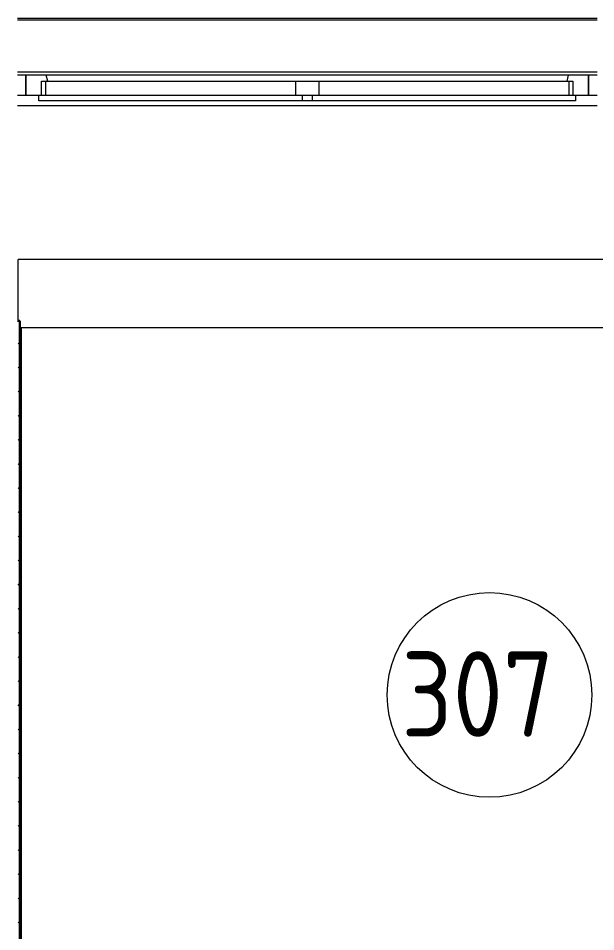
# Model space of a CAD drawing. Header units: millimetres. Extents: x -1073752 to 1436911, y -1379358 to 94781.
# Drawn here: x -871606 to -869912, y -1118158 to -1115481 of the extents above; entities that cross this region are included whole.
import ezdxf

# ---------------------------------------------------------------- set-up
doc = ezdxf.new("R2010")
doc.units = ezdxf.units.MM
doc.linetypes.add('ADSK_Линия сетки', pattern=[25, 20, -2.5, 0, -2.5])
for name, color, linetype, lineweight in [('_ Окна', 7, 'Continuous', 9), ('Марки помещений', 7, 'Continuous', 20), ('Ограждение', 252, 'Continuous', 9), ('Окна', 7, 'Continuous', 9), ('Оси', 252, 'Continuous', 9), ('Стены внутренние', 7, 'Continuous', 18), ('Стены наружные', 7, 'Continuous', 18)]:
    doc.layers.add(name, color=color, linetype=linetype, lineweight=lineweight)
doc.styles.add('GOST Common_2', font='', dxfattribs={"width": 0.9, "height": 250})
doc.styles.get('GOST Common_2').set_extended_font_data('GOST type B')

# ---------------------------------------------------------------- blocks, each defined once
blk = doc.blocks.new('3 этаж')
at = {"layer": '_ Окна', "color": 251, "true_color": 0x636466}
for p, q in [((295010.8, -2423.4), (294985.8, -2423.4)), ((295010.8, -2481.4), (295010.8, -2423.4)), ((296685.8, -2423.4), (296660.8, -2423.4)), ((296660.8, -2423.4), (296660.8, -2481.4)), ((294985.8, -2481.4), (295010.8, -2481.4)), ((296660.8, -2481.4), (296685.8, -2481.4))]:
    blk.add_line(p, q, dxfattribs=at)
at = {"layer": '_ Окна', "color": 251, "lineweight": 18, "true_color": 0x636466}
for p, q in [((295070.2, -2423.4), (295010.8, -2423.4)), ((295010.8, -2423.4), (295010.8, -2481.4)), ((295074.8, -2440.4), (295070.2, -2423.4)), ((296601.3, -2423.4), (296596.8, -2440.4)), ((296660.8, -2423.4), (296601.3, -2423.4)), ((296660.8, -2481.4), (296660.8, -2423.4)), ((295056.8, -2481.4), (295056.8, -2440.4)), ((295056.8, -2440.4), (295068.8, -2440.4)), ((296602.8, -2440.4), (296614.8, -2440.4)), ((296614.8, -2440.4), (296614.8, -2481.4)), ((295010.8, -2481.4), (295048.8, -2481.4)), ((296622.8, -2481.4), (296660.8, -2481.4))]:
    blk.add_line(p, q, dxfattribs=at)
at = {"layer": 'Марки помещений', "color": 251, "true_color": 0x636466}
blk.add_circle((296370.2, -4239.6), 300, dxfattribs=at)
at = {"layer": 'Ограждение', "color": 251, "true_color": 0x636466}
for p, q in [((296685.8, -2513.4), (294985.8, -2513.4)), ((294988.2, -3143.4), (294988.2, -2963.4)), ((296685.8, -2963.4), (294988.2, -2963.4)), ((300215.8, -3163.4), (294993.2, -3163.4)), ((296685.8, -3163.4), (294993.2, -3163.4)), ((294998.2, -9123.6), (294998.2, -3163.4))]:
    blk.add_line(p, q, dxfattribs=at)
at = {"layer": 'Окна', "color": 251, "true_color": 0x636466}
for p, q in [((296601.3, -2423.4), (295070.2, -2423.4)), ((295068.8, -2440.4), (295800.8, -2440.4)), ((295068.8, -2481.4), (295068.8, -2440.4)), ((295800.8, -2440.4), (295870.8, -2440.4)), ((295800.8, -2440.4), (295800.8, -2481.4)), ((295870.8, -2440.4), (296602.8, -2440.4)), ((295870.8, -2481.4), (295870.8, -2440.4)), ((296602.8, -2440.4), (296602.8, -2481.4)), ((295048.8, -2481.4), (295820.8, -2481.4)), ((295048.8, -2498.4), (295048.8, -2481.4)), ((295820.8, -2481.4), (295850.8, -2481.4)), ((295820.8, -2481.4), (295820.8, -2498.4)), ((295850.8, -2481.4), (296622.8, -2481.4)), ((295850.8, -2498.4), (295850.8, -2481.4)), ((296622.8, -2481.4), (296622.8, -2498.4)), ((295820.8, -2498.4), (295048.8, -2498.4)), ((295850.8, -2498.4), (295820.8, -2498.4)), ((296622.8, -2498.4), (295850.8, -2498.4))]:
    blk.add_line(p, q, dxfattribs=at)
at = {"layer": 'Оси', "color": 251, "linetype": 'ADSK_Линия сетки', "ltscale": 200, "true_color": 0x636466}
blk.add_line((314013.1, -2963.4), (237073.5, -2963.4), dxfattribs=at)
at = {"layer": 'Стены внутренние', "color": 251, "true_color": 0x636466}
for p, q in [((294985.8, -2261.4), (296685.8, -2261.4)), ((294985.8, -2413.4), (296685.8, -2413.4))]:
    blk.add_line(p, q, dxfattribs=at)
at = {"layer": 'Стены наружные', "color": 251, "true_color": 0x636466}
blk.add_line((294985.8, -2256.4), (296685.8, -2256.4), dxfattribs=at)
at = {"layer": 'Стены наружные', "color": 251, "lineweight": 30, "true_color": 0x636466}
for p, q in [((294993.2, -3143.4), (294985.8, -3143.4)), ((294993.2, -9123.4), (294993.2, -3143.4))]:
    blk.add_line(p, q, dxfattribs=at)
at = {"layer": 'Стены наружные', "color": 251, "linetype": 'Continuous', "lineweight": 9, "true_color": 0x636466}
for p, q in [((294988.2, -3210.3), (294993.2, -3205.3)), ((294988.2, -3281), (294993.2, -3276)), ((294988.2, -3351.7), (294993.2, -3346.7)), ((294988.2, -3422.5), (294993.2, -3417.5)), ((294988.2, -3493.2), (294993.2, -3488.2)), ((294988.2, -3563.9), (294993.2, -3558.9)), ((294988.2, -3634.6), (294993.2, -3629.6)), ((294988.2, -3705.3), (294993.2, -3700.3)), ((294988.2, -3776), (294993.2, -3771)), ((294988.2, -3846.7), (294993.2, -3841.7)), ((294988.2, -3917.4), (294993.2, -3912.4)), ((294988.2, -3988.1), (294993.2, -3983.1)), ((294988.2, -4058.9), (294993.2, -4053.9)), ((294988.2, -4129.6), (294993.2, -4124.6)), ((294988.2, -4200.3), (294993.2, -4195.3)), ((294988.2, -4271), (294993.2, -4266)), ((294988.2, -4341.7), (294993.2, -4336.7)), ((294988.2, -4412.4), (294993.2, -4407.4)), ((294988.2, -4483.1), (294993.2, -4478.1)), ((294988.2, -4553.8), (294993.2, -4548.8)), ((294988.2, -4624.5), (294993.2, -4619.5)), ((294988.2, -4695.3), (294993.2, -4690.3)), ((294988.2, -4766), (294993.2, -4761)), ((294988.2, -4836.7), (294993.2, -4831.7)), ((294988.2, -4907.4), (294993.2, -4902.4))]:
    blk.add_line(p, q, dxfattribs=at)
at = {"layer": 'Марки помещений', "color": 251, "true_color": 0x636466, "style": 'GOST Common_2', "width": 0.9}
blk.add_text('307', height=250, dxfattribs=at).set_placement((296111.5, -4361.9))

msp = doc.modelspace()

# ---------------------------------------------------------------- block references
msp.add_blockref('3 этаж', (-1166593.9, -1113224.3))

doc.saveas('drawing.dxf')
